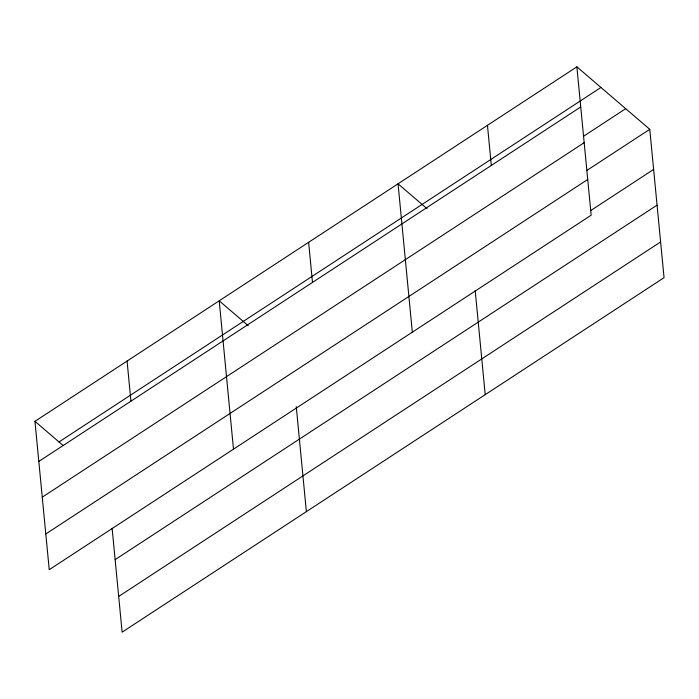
<?xml version="1.0" encoding="UTF-8"?>
<svg xmlns="http://www.w3.org/2000/svg" width="699" height="699" viewBox="0 0 699 699"><rect width="100%" height="100%" fill="white"/><g stroke="black" fill="none" stroke-linecap="round" stroke-linejoin="round"><path stroke-width="1.05" d="M576.876 66.833L591.162 215.196L49.236 569.694L34.95 421.331L576.876 66.833L649.764 129.306L664.05 277.669L122.124 632.167L112.111 528.243M59.004 441.943L600.93 87.454M38.812 461.445L580.738 106.947M583.744 136.148L625.71 108.686M42.255 497.164L584.181 142.675M586.811 170.486L649.764 129.306M45.793 533.975L587.728 179.477M590.672 210.6L653.626 169.42M115.134 559.637L657.069 205.139M118.681 596.439L660.607 241.941M427.054 208.686L398.046 183.82L412.331 332.182M248.215 325.664L219.206 300.806L233.492 449.169M34.95 421.331L63.128 445.49M487.456 125.331L491.318 165.445M475.206 290.732L485.211 394.655M308.626 242.308L312.488 282.422M296.262 406.635L306.38 511.633M127.078 361.068L130.94 401.182"/></g></svg>
